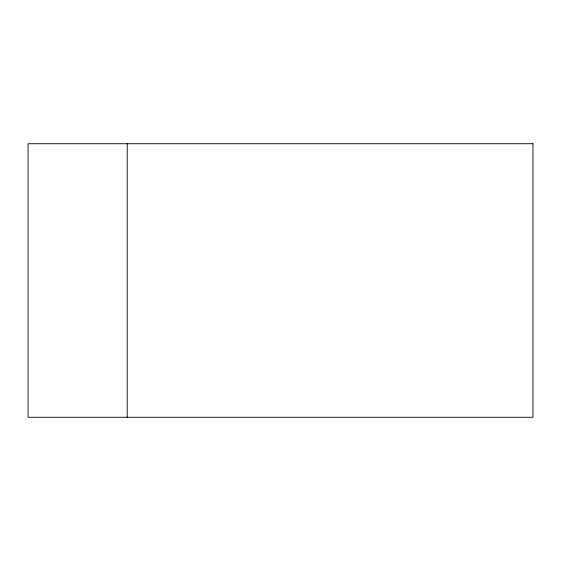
<?xml version="1.0" encoding="UTF-8"?>
<svg xmlns="http://www.w3.org/2000/svg" width="561" height="561" viewBox="0 0 561 561"><rect width="100%" height="100%" fill="white"/><g stroke="black" fill="none" stroke-linecap="round" stroke-linejoin="round"><path stroke-width="0.84" d="M127.221 143.728L127.221 417.272M532.95 143.728L28.05 143.728L28.05 417.272L532.95 417.272L532.95 143.728"/></g></svg>
